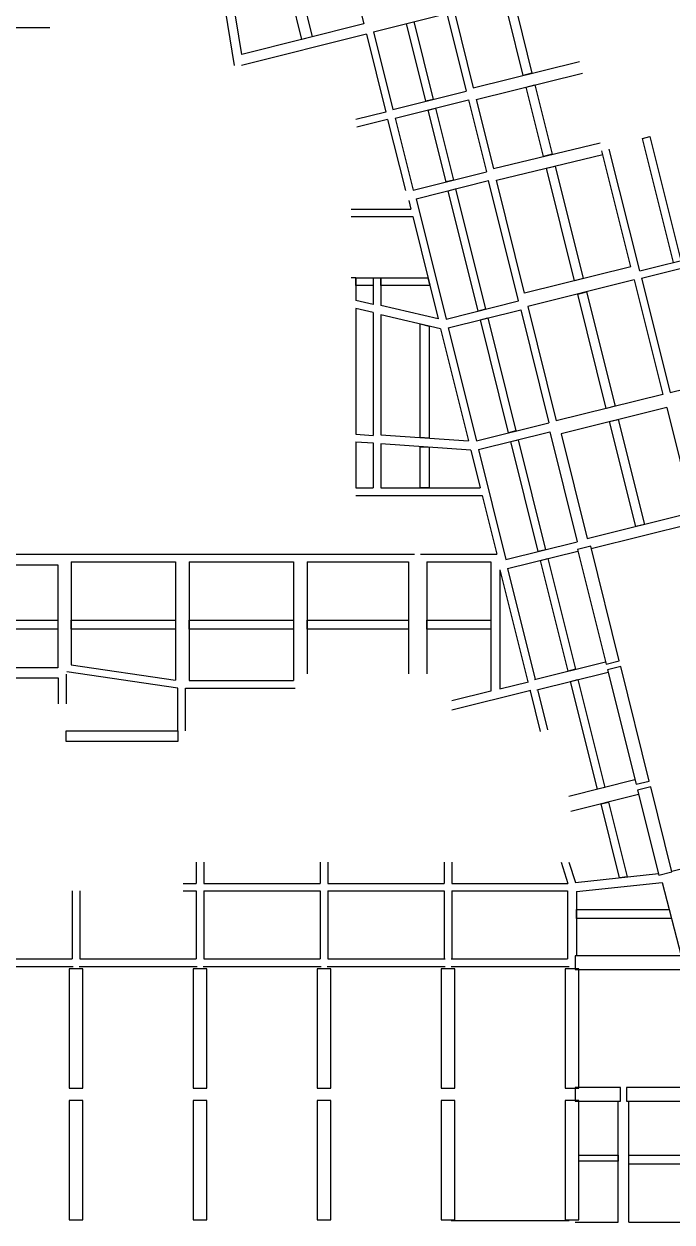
# Model space of a CAD drawing. Header units: metres. Extents: x -681087 to 1033303, y 74272 to 2630761.
# Drawn here: x 214460 to 257317, y 2200854 to 2280097 of the extents above; entities that cross this region are included whole.
import ezdxf

# ---------------------------------------------------------------- set-up
doc = ezdxf.new("R2010")
doc.units = ezdxf.units.M
for name, color, linetype in [('SKELETON_CLEAN', 7, 'Continuous'), ('SKELETON_ISOLATED', 1, 'Continuous'), ('SKELETON_ORIGINAL', 8, 'Continuous')]:
    doc.layers.add(name, color=color, linetype=linetype)

msp = doc.modelspace()

# ---------------------------------------------------------------- linework, layer by layer
at = {"layer": 'SKELETON_CLEAN'}
for p, q in [((235146, 2287275), (236937, 2280095)), ((232843, 2279074), (231053, 2286255)), ((231732, 2286424), (233522, 2279244)), ((228877, 2278086), (227682, 2285410)), ((237579, 2279585), (242431, 2280795)), ((242431, 2280795), (243713, 2275652)), ((242969, 2280703), (244174, 2275870)), ((247474, 2276693), (246477, 2280703)), ((247095, 2280703), (248056, 2276838)), ((213782, 2279874), (216172, 2279874)), ((236937, 2280095), (228877, 2278086)), ((241045, 2274987), (239762, 2280130)), ((240248, 2280251), (241530, 2275108)), ((237106, 2279416), (228837, 2277354)), ((233522, 2279244), (232843, 2279074)), ((237106, 2279416), (238388, 2274273)), ((237579, 2279585), (238861, 2274443)), ((244174, 2275870), (251208, 2277624)), ((244367, 2275094), (251402, 2276848)), ((248056, 2276838), (247474, 2276693)), ((247670, 2275918), (248252, 2276063)), ((248810, 2271332), (247670, 2275918)), ((248252, 2276063), (249392, 2271477)), ((238861, 2274443), (243713, 2275652)), ((241530, 2275108), (241045, 2274987)), ((244367, 2275094), (245504, 2270535)), ((239006, 2273861), (243858, 2275070)), ((241190, 2274405), (241675, 2274526)), ((242375, 2269650), (241190, 2274405)), ((241675, 2274526), (242860, 2269771)), ((243858, 2275070), (245043, 2270316)), ((238388, 2274273), (236402, 2273778)), ((238509, 2273788), (236463, 2273278)), ((238509, 2273788), (239682, 2269082)), ((239006, 2273861), (240192, 2269106)), ((245504, 2270535), (252554, 2272240)), ((255365, 2272528), (255850, 2272649)), ((257409, 2264329), (255365, 2272528)), ((255850, 2272649), (257894, 2264450)), ((245698, 2269758), (252742, 2271462)), ((249392, 2271477), (248810, 2271332)), ((254595, 2264039), (252684, 2271705)), ((255177, 2263773), (253169, 2271826)), ((249007, 2270557), (249589, 2270702)), ((250860, 2263108), (249007, 2270557)), ((249589, 2270702), (251442, 2263253)), ((240192, 2269106), (245043, 2270316)), ((240386, 2268536), (245188, 2269734)), ((242860, 2269771), (242375, 2269650)), ((247172, 2261777), (245188, 2269734)), ((247561, 2262286), (245698, 2269758)), ((242520, 2269068), (243005, 2269189)), ((244504, 2261112), (242520, 2269068)), ((243005, 2269189), (244989, 2261233)), ((239901, 2268415), (240041, 2267854)), ((240386, 2268536), (242370, 2260580)), ((236103, 2267854), (240041, 2267854)), ((236103, 2267354), (240166, 2267354)), ((240166, 2267354), (241851, 2260593)), ((255177, 2263773), (260174, 2265019)), ((254595, 2264039), (247561, 2262286)), ((255298, 2263288), (260295, 2264534)), ((236402, 2263304), (236102, 2263304)), ((236402, 2263304), (237552, 2263304)), ((237552, 2263304), (237552, 2262169)), ((237552, 2263304), (238053, 2263304)), ((238053, 2263304), (241175, 2263304)), ((241175, 2263304), (241300, 2262804)), ((251442, 2263253), (250860, 2263108)), ((255298, 2263288), (257185, 2255720)), ((241300, 2262804), (238053, 2262804)), ((254813, 2263166), (247778, 2261412)), ((254813, 2263166), (256700, 2255599)), ((242370, 2260580), (247172, 2261777)), ((251078, 2262235), (251660, 2262380)), ((252964, 2254667), (251078, 2262235)), ((251660, 2262380), (253547, 2254812)), ((237552, 2261020), (236402, 2261286)), ((236402, 2261286), (236402, 2252963)), ((237552, 2261020), (237552, 2252886)), ((241851, 2260593), (238052, 2261469)), ((238052, 2260854), (238052, 2252920)), ((242014, 2259940), (238052, 2260854)), ((242515, 2259998), (247317, 2261195)), ((244989, 2261233), (244504, 2261112)), ((247317, 2261195), (249180, 2253724)), ((247778, 2261412), (249665, 2253845)), ((240658, 2260253), (241255, 2260115)), ((240658, 2252739), (240658, 2260253)), ((241255, 2260115), (241258, 2252698)), ((244649, 2260530), (245134, 2260651)), ((246512, 2253058), (244649, 2260530)), ((245134, 2260651), (246997, 2253179)), ((242014, 2259940), (243864, 2252517)), ((242515, 2259998), (244377, 2252526)), ((257185, 2255720), (262182, 2256965)), ((256700, 2255599), (249665, 2253845)), ((256966, 2254737), (249980, 2252996)), ((253547, 2254812), (252964, 2254667)), ((256966, 2254737), (258696, 2247800)), ((244377, 2252526), (249180, 2253724)), ((253182, 2253794), (253764, 2253939)), ((254912, 2246856), (253182, 2253794)), ((253764, 2253939), (255494, 2247001)), ((236402, 2252963), (237552, 2252886)), ((238052, 2252920), (243864, 2252517)), ((244523, 2251944), (249228, 2253117)), ((246997, 2253179), (246512, 2253058)), ((249228, 2253117), (251043, 2245840)), ((249980, 2252996), (251710, 2246058)), ((236402, 2252462), (236402, 2249409)), ((236402, 2252462), (237552, 2252385)), ((237552, 2252385), (237552, 2249409)), ((244017, 2251905), (238052, 2252319)), ((238052, 2252319), (238052, 2249409)), ((241258, 2252698), (240658, 2252739)), ((240658, 2252138), (241258, 2252096)), ((240658, 2249409), (240658, 2252138)), ((241258, 2252096), (241258, 2249409)), ((246657, 2252476), (247142, 2252597)), ((248472, 2245199), (246657, 2252476)), ((247142, 2252597), (248957, 2245320)), ((244017, 2251905), (244639, 2249409)), ((244523, 2251944), (246337, 2244667)), ((236402, 2249409), (237552, 2249409)), ((238052, 2249409), (244639, 2249409)), ((241258, 2249409), (240658, 2249409)), ((236402, 2248909), (244764, 2248909)), ((244764, 2248909), (245734, 2245019)), ((251710, 2246058), (258696, 2247800)), ((255494, 2247001), (254912, 2246856)), ((246337, 2244667), (251043, 2245840)), ((207423, 2245019), (216892, 2245019)), ((216892, 2245019), (232893, 2245019)), ((232893, 2245019), (240292, 2245019)), ((240693, 2245019), (245734, 2245019)), ((246434, 2244073), (251092, 2245234)), ((248957, 2245320), (248472, 2245199)), ((251941, 2245549), (251067, 2245331)), ((251067, 2245331), (252954, 2237762)), ((253827, 2237980), (251941, 2245549)), ((207922, 2244319), (216692, 2244319)), ((216692, 2244319), (216692, 2237519)), ((217592, 2244519), (217592, 2237698)), ((217592, 2244519), (224492, 2244519)), ((224492, 2244519), (224492, 2236692)), ((225392, 2244519), (225392, 2236669)), ((225392, 2244519), (232292, 2244519)), ((232292, 2244519), (232292, 2236669)), ((233192, 2244519), (233192, 2237119)), ((233192, 2244519), (239892, 2244519)), ((239892, 2244519), (239892, 2237119)), ((241092, 2244519), (245336, 2244519)), ((241092, 2244519), (241092, 2237119)), ((245336, 2244519), (245336, 2235966)), ((248617, 2244617), (249102, 2244738)), ((250443, 2237291), (248617, 2244617)), ((249102, 2244738), (250928, 2237412)), ((245936, 2244000), (247787, 2236577)), ((245936, 2244000), (245936, 2236116)), ((246434, 2244073), (248260, 2236747)), ((207922, 2240669), (216692, 2240669)), ((216692, 2240669), (216692, 2240069)), ((217592, 2240069), (217592, 2240669)), ((217592, 2240669), (224492, 2240669)), ((224492, 2240669), (224492, 2240069)), ((225392, 2240069), (225392, 2240669)), ((225392, 2240669), (232292, 2240669)), ((232292, 2240669), (232292, 2240069)), ((233192, 2240069), (233192, 2240669)), ((233192, 2240669), (239892, 2240669)), ((239892, 2240669), (239892, 2240069)), ((241092, 2240069), (241092, 2240669)), ((241092, 2240669), (245336, 2240669)), ((245336, 2240669), (245336, 2240069)), ((216692, 2240069), (207922, 2240069)), ((224492, 2240069), (217592, 2240069)), ((232292, 2240069), (225392, 2240069)), ((239892, 2240069), (233192, 2240069)), ((245336, 2240069), (241092, 2240069)), ((252954, 2237762), (253827, 2237980)), ((216692, 2237519), (207922, 2237519)), ((224642, 2236165), (217292, 2237237)), ((217592, 2237698), (224492, 2236692)), ((250928, 2237412), (250443, 2237291)), ((253925, 2237592), (253051, 2237375)), ((253051, 2237375), (254937, 2229806)), ((255811, 2230024), (253925, 2237592)), ((216743, 2236819), (207822, 2236819)), ((216743, 2235119), (216743, 2236819)), ((225392, 2236669), (232292, 2236669)), ((245936, 2236116), (247835, 2236589)), ((250613, 2236612), (251098, 2236733)), ((252391, 2229480), (250613, 2236612)), ((251098, 2236733), (252876, 2229601)), ((224642, 2233349), (224642, 2236165)), ((225142, 2233349), (225142, 2236169)), ((225142, 2236169), (232392, 2236169)), ((245336, 2235966), (242753, 2235322)), ((217243, 2232649), (217243, 2233349)), ((217243, 2233349), (224642, 2233349)), ((224642, 2233349), (224642, 2232649)), ((224642, 2232649), (217243, 2232649)), ((254937, 2229806), (255811, 2230024)), ((252876, 2229601), (252391, 2229480)), ((255908, 2229636), (255035, 2229418)), ((255035, 2229418), (256437, 2223790)), ((257311, 2224008), (255908, 2229636)), ((252633, 2228510), (253118, 2228631)), ((253851, 2223622), (252633, 2228510)), ((253118, 2228631), (254353, 2223676)), ((225854, 2224654), (225854, 2223254)), ((226354, 2224654), (226354, 2223254)), ((234054, 2224654), (234054, 2223254)), ((234554, 2224654), (234554, 2223254)), ((242254, 2224654), (242254, 2223254)), ((242754, 2224654), (242754, 2223254)), ((249977, 2224654), (250427, 2223254)), ((250503, 2224654), (250934, 2223309)), ((250934, 2223309), (256411, 2223897)), ((254353, 2223676), (253851, 2223622)), ((256437, 2223790), (257311, 2224008)), ((224992, 2223254), (225854, 2223254)), ((226354, 2223254), (234054, 2223254)), ((234554, 2223254), (242254, 2223254)), ((242754, 2223254), (250427, 2223254)), ((251004, 2222713), (256659, 2223320)), ((256659, 2223320), (257929, 2218454)), ((217654, 2222754), (217654, 2218254)), ((218154, 2222754), (218154, 2218254)), ((224992, 2222754), (225854, 2222754)), ((225854, 2222754), (225854, 2218254)), ((226354, 2222754), (226354, 2218254)), ((226354, 2222754), (234054, 2222754)), ((234054, 2222754), (234054, 2218254)), ((234554, 2222754), (242254, 2222754)), ((234554, 2222754), (234554, 2218254)), ((242254, 2222754), (242254, 2218254)), ((242754, 2222754), (250404, 2222754)), ((242754, 2222754), (242754, 2218254)), ((250404, 2222754), (250404, 2218254)), ((251004, 2222713), (251004, 2218454)), ((251004, 2220927), (251004, 2221527)), ((251004, 2221527), (257127, 2221527)), ((257127, 2221527), (257283, 2220927)), ((257283, 2220927), (251004, 2220927)), ((209954, 2218254), (217654, 2218254)), ((218154, 2218254), (225854, 2218254)), ((226354, 2218254), (234054, 2218254)), ((234554, 2218254), (242304, 2218254)), ((242704, 2218254), (250404, 2218254)), ((250904, 2218454), (250904, 2217554)), ((258104, 2218454), (250904, 2218454)), ((218354, 2217604), (217454, 2217604)), ((217454, 2217604), (217454, 2209704)), ((218354, 2209704), (218354, 2217604)), ((226554, 2217604), (225654, 2217604)), ((225654, 2217604), (225654, 2209704)), ((226554, 2209704), (226554, 2217604)), ((234754, 2217604), (233854, 2217604)), ((233854, 2217604), (233854, 2209704)), ((234754, 2209704), (234754, 2217604)), ((242954, 2217604), (242054, 2217604)), ((242054, 2217604), (242054, 2209704)), ((242954, 2209704), (242954, 2217604)), ((251154, 2217604), (250254, 2217604)), ((250254, 2217604), (250254, 2209704)), ((250904, 2217554), (258104, 2217554)), ((251154, 2209704), (251154, 2217604)), ((217454, 2209704), (218354, 2209704)), ((225654, 2209704), (226554, 2209704)), ((233854, 2209704), (234754, 2209704)), ((242054, 2209704), (242954, 2209704)), ((250254, 2209704), (251154, 2209704)), ((253904, 2209755), (250904, 2209754)), ((250904, 2209754), (250904, 2208854)), ((253904, 2208855), (253904, 2209755)), ((254304, 2209754), (254304, 2208854)), ((260304, 2209754), (254304, 2209754)), ((218354, 2208904), (217454, 2208904)), ((217454, 2208904), (217454, 2201004)), ((218354, 2201004), (218354, 2208904)), ((226554, 2208904), (225654, 2208904)), ((225654, 2208904), (225654, 2201004)), ((226554, 2201004), (226554, 2208904)), ((234754, 2208904), (233854, 2208904)), ((233854, 2208904), (233854, 2201004)), ((234754, 2201004), (234754, 2208904)), ((242954, 2208904), (242054, 2208904)), ((242054, 2208904), (242054, 2201004)), ((242954, 2201004), (242954, 2208904)), ((251154, 2208904), (250254, 2208904)), ((250254, 2208904), (250254, 2201004)), ((250904, 2208854), (253904, 2208855)), ((251154, 2201004), (251154, 2208904)), ((253754, 2200854), (253754, 2208855)), ((254304, 2208854), (260304, 2208854)), ((254454, 2200854), (254454, 2208854)), ((251154, 2204879), (251154, 2205279)), ((251154, 2205279), (253754, 2205279)), ((253754, 2204879), (251154, 2204879)), ((253754, 2205279), (253754, 2204879)), ((254454, 2204679), (254454, 2205279)), ((254454, 2205279), (260714, 2205279)), ((260851, 2204679), (254454, 2204679)), ((217454, 2201004), (218354, 2201004)), ((225654, 2201004), (226554, 2201004)), ((233854, 2201004), (234754, 2201004)), ((242054, 2201004), (242954, 2201004)), ((250254, 2201004), (251154, 2201004)), ((250904, 2200854), (253754, 2200854)), ((254454, 2200854), (261722, 2200854))]:
    msp.add_line(p, q, dxfattribs=at)
at = {"layer": 'SKELETON_ISOLATED'}
for p, q in [((228390, 2277346), (227081, 2285372)), ((236402, 2263054), (236402, 2262552)), ((237552, 2262804), (236402, 2262804)), ((238052, 2263054), (238052, 2262387)), ((237552, 2261534), (236402, 2261799)), ((251977, 2245403), (258720, 2247084)), ((217292, 2245019), (224692, 2245019)), ((225092, 2245019), (232492, 2245019)), ((248212, 2236735), (252917, 2237908)), ((217243, 2237089), (217243, 2235119)), ((248381, 2236056), (253088, 2237229)), ((247981, 2236007), (242753, 2234704)), ((247932, 2235995), (248607, 2233289)), ((248430, 2236068), (249092, 2233410)), ((254865, 2230097), (250502, 2229009)), ((255108, 2229127), (250623, 2228009)), ((257299, 2224056), (264139, 2225762)), ((209904, 2217754), (217704, 2217754)), ((218104, 2217754), (225904, 2217754)), ((226304, 2217754), (234104, 2217754)), ((234504, 2217754), (242304, 2217754)), ((242704, 2217754), (250504, 2217754)), ((242704, 2200954), (250504, 2200954))]:
    msp.add_line(p, q, dxfattribs=at)
at = {"layer": 'SKELETON_ORIGINAL'}
for p, q in [((235146, 2287275), (236937, 2280095)), ((232843, 2279074), (231053, 2286255)), ((231732, 2286424), (233522, 2279244)), ((228877, 2278086), (227682, 2285410)), ((228390, 2277346), (227081, 2285372)), ((237579, 2279585), (242431, 2280795)), ((242431, 2280795), (243713, 2275652)), ((242969, 2280703), (244174, 2275870)), ((247474, 2276693), (246477, 2280703)), ((247095, 2280703), (248056, 2276838)), ((213782, 2279874), (216172, 2279874)), ((236937, 2280095), (228877, 2278086)), ((241045, 2274987), (239762, 2280130)), ((240248, 2280251), (241530, 2275108)), ((237106, 2279416), (228837, 2277354)), ((233522, 2279244), (232843, 2279074)), ((237106, 2279416), (238388, 2274273)), ((237579, 2279585), (238861, 2274443)), ((244174, 2275870), (251208, 2277624)), ((244367, 2275094), (251402, 2276848)), ((248056, 2276838), (247474, 2276693)), ((247670, 2275918), (248252, 2276063)), ((248810, 2271332), (247670, 2275918)), ((248252, 2276063), (249392, 2271477)), ((238861, 2274443), (243713, 2275652)), ((241530, 2275108), (241045, 2274987)), ((244367, 2275094), (245504, 2270535)), ((239006, 2273861), (243858, 2275070)), ((241190, 2274405), (241675, 2274526)), ((242375, 2269650), (241190, 2274405)), ((241675, 2274526), (242860, 2269771)), ((243858, 2275070), (245043, 2270316)), ((238388, 2274273), (236402, 2273778)), ((238509, 2273788), (236463, 2273278)), ((238509, 2273788), (239682, 2269082)), ((239006, 2273861), (240192, 2269106)), ((245504, 2270535), (252554, 2272240)), ((255365, 2272528), (255850, 2272649)), ((257409, 2264329), (255365, 2272528)), ((255850, 2272649), (257894, 2264450)), ((245698, 2269758), (252742, 2271462)), ((249392, 2271477), (248810, 2271332)), ((254595, 2264039), (252684, 2271705)), ((255177, 2263773), (253169, 2271826)), ((249007, 2270557), (249589, 2270702)), ((250860, 2263108), (249007, 2270557)), ((249589, 2270702), (251442, 2263253)), ((240192, 2269106), (245043, 2270316)), ((240386, 2268536), (245188, 2269734)), ((242860, 2269771), (242375, 2269650)), ((247172, 2261777), (245188, 2269734)), ((247561, 2262286), (245698, 2269758)), ((242520, 2269068), (243005, 2269189)), ((244504, 2261112), (242520, 2269068)), ((243005, 2269189), (244989, 2261233)), ((239901, 2268415), (240041, 2267854)), ((240386, 2268536), (242370, 2260580)), ((236103, 2267854), (240041, 2267854)), ((236103, 2267354), (240166, 2267354)), ((240166, 2267354), (241851, 2260593)), ((255177, 2263773), (260174, 2265019)), ((254595, 2264039), (247561, 2262286)), ((255298, 2263288), (260295, 2264534)), ((236402, 2263304), (236102, 2263304)), ((236402, 2263304), (236402, 2261799)), ((236402, 2262804), (236402, 2263304)), ((236402, 2263304), (237552, 2263304)), ((237552, 2263304), (237552, 2261534)), ((237552, 2263304), (238053, 2263304)), ((237552, 2263304), (237552, 2262804)), ((238052, 2263304), (238052, 2261469)), ((238053, 2262804), (238053, 2263304)), ((238053, 2263304), (241175, 2263304)), ((241175, 2263304), (241300, 2262804)), ((251442, 2263253), (250860, 2263108)), ((255298, 2263288), (257185, 2255720)), ((237552, 2262804), (236402, 2262804)), ((241300, 2262804), (238053, 2262804)), ((254813, 2263166), (247778, 2261412)), ((254813, 2263166), (256700, 2255599)), ((237552, 2261534), (236402, 2261799)), ((242370, 2260580), (247172, 2261777)), ((251078, 2262235), (251660, 2262380)), ((252964, 2254667), (251078, 2262235)), ((251660, 2262380), (253547, 2254812)), ((237552, 2261020), (236402, 2261286)), ((236402, 2261286), (236402, 2252963)), ((237552, 2261020), (237552, 2252886)), ((241851, 2260593), (238052, 2261469)), ((238052, 2260854), (238052, 2252920)), ((242014, 2259940), (238052, 2260854)), ((242515, 2259998), (247317, 2261195)), ((244989, 2261233), (244504, 2261112)), ((247317, 2261195), (249180, 2253724)), ((247778, 2261412), (249665, 2253845)), ((240658, 2260253), (241255, 2260115)), ((240658, 2252739), (240658, 2260253)), ((241255, 2260115), (241258, 2252698)), ((244649, 2260530), (245134, 2260651)), ((246512, 2253058), (244649, 2260530)), ((245134, 2260651), (246997, 2253179)), ((242014, 2259940), (243864, 2252517)), ((242515, 2259998), (244377, 2252526)), ((257185, 2255720), (262182, 2256965)), ((256700, 2255599), (249665, 2253845)), ((256966, 2254737), (249980, 2252996)), ((253547, 2254812), (252964, 2254667)), ((256966, 2254737), (258696, 2247800)), ((244377, 2252526), (249180, 2253724)), ((253182, 2253794), (253764, 2253939)), ((254912, 2246856), (253182, 2253794)), ((253764, 2253939), (255494, 2247001)), ((236402, 2252963), (237552, 2252886)), ((238052, 2252920), (243864, 2252517)), ((244523, 2251944), (249228, 2253117)), ((246997, 2253179), (246512, 2253058)), ((249228, 2253117), (251043, 2245840)), ((249980, 2252996), (251710, 2246058)), ((236402, 2252462), (236402, 2249409)), ((236402, 2252462), (237552, 2252385)), ((237552, 2252385), (237552, 2249409)), ((244017, 2251905), (238052, 2252319)), ((238052, 2252319), (238052, 2249409)), ((241258, 2252698), (240658, 2252739)), ((240658, 2252138), (241258, 2252096)), ((240658, 2249409), (240658, 2252138)), ((241258, 2252096), (241258, 2249409)), ((246657, 2252476), (247142, 2252597)), ((248472, 2245199), (246657, 2252476)), ((247142, 2252597), (248957, 2245320)), ((244017, 2251905), (244639, 2249409)), ((244523, 2251944), (246337, 2244667)), ((236402, 2249409), (237552, 2249409)), ((238052, 2249409), (244639, 2249409)), ((241258, 2249409), (240658, 2249409)), ((236402, 2248909), (244764, 2248909)), ((244764, 2248909), (245734, 2245019)), ((251710, 2246058), (258696, 2247800)), ((251977, 2245403), (258720, 2247084)), ((255494, 2247001), (254912, 2246856)), ((246337, 2244667), (251043, 2245840)), ((207423, 2245019), (216892, 2245019)), ((216892, 2245019), (232893, 2245019)), ((217292, 2245019), (224692, 2245019)), ((225092, 2245019), (232492, 2245019)), ((232893, 2245019), (240292, 2245019)), ((240693, 2245019), (245734, 2245019)), ((246434, 2244073), (251092, 2245234)), ((248957, 2245320), (248472, 2245199)), ((251941, 2245549), (251067, 2245331)), ((251067, 2245331), (252954, 2237762)), ((253827, 2237980), (251941, 2245549)), ((207922, 2244319), (216692, 2244319)), ((216692, 2244319), (216692, 2237519)), ((217592, 2244519), (217592, 2237698)), ((217592, 2244519), (224492, 2244519)), ((217592, 2244519), (224492, 2244519)), ((224492, 2244519), (224492, 2236692)), ((225392, 2244519), (225392, 2236669)), ((225392, 2244519), (232292, 2244519)), ((225392, 2244519), (232292, 2244519)), ((232292, 2244519), (232292, 2236669)), ((233192, 2244519), (233192, 2237119)), ((233192, 2244519), (239892, 2244519)), ((239892, 2244519), (239892, 2237119)), ((241092, 2244519), (245336, 2244519)), ((241092, 2244519), (241092, 2237119)), ((245336, 2244519), (245336, 2235966)), ((248617, 2244617), (249102, 2244738)), ((250443, 2237291), (248617, 2244617)), ((249102, 2244738), (250928, 2237412)), ((245936, 2244000), (247787, 2236577)), ((245936, 2244000), (245936, 2236116)), ((246434, 2244073), (248260, 2236747)), ((207922, 2240669), (216692, 2240669)), ((216692, 2240669), (216692, 2240069)), ((217592, 2240069), (217592, 2240669)), ((217592, 2240669), (224492, 2240669)), ((224492, 2240669), (224492, 2240069)), ((225392, 2240069), (225392, 2240669)), ((225392, 2240669), (232292, 2240669)), ((232292, 2240669), (232292, 2240069)), ((233192, 2240069), (233192, 2240669)), ((233192, 2240669), (239892, 2240669)), ((239892, 2240669), (239892, 2240069)), ((241092, 2240069), (241092, 2240669)), ((241092, 2240669), (245336, 2240669)), ((245336, 2240669), (245336, 2240069)), ((216692, 2240069), (207922, 2240069)), ((224492, 2240069), (217592, 2240069)), ((232292, 2240069), (225392, 2240069)), ((239892, 2240069), (233192, 2240069)), ((245336, 2240069), (241092, 2240069)), ((248212, 2236735), (252917, 2237908)), ((252954, 2237762), (253827, 2237980)), ((216692, 2237519), (207922, 2237519)), ((217243, 2237089), (217243, 2235119)), ((224642, 2236165), (217292, 2237237)), ((217592, 2237698), (224492, 2236692)), ((248381, 2236056), (253088, 2237229)), ((250928, 2237412), (250443, 2237291)), ((253925, 2237592), (253051, 2237375)), ((253051, 2237375), (254937, 2229806)), ((255811, 2230024), (253925, 2237592)), ((216743, 2236819), (207822, 2236819)), ((216743, 2235119), (216743, 2236819)), ((225392, 2236669), (232292, 2236669)), ((245936, 2236116), (247835, 2236589)), ((250613, 2236612), (251098, 2236733)), ((252391, 2229480), (250613, 2236612)), ((251098, 2236733), (252876, 2229601)), ((224642, 2233349), (224642, 2236165)), ((225142, 2233349), (225142, 2236169)), ((225142, 2236169), (232392, 2236169)), ((247981, 2236007), (242753, 2234704)), ((245336, 2235966), (242753, 2235322)), ((247932, 2235995), (248607, 2233289)), ((248430, 2236068), (249092, 2233410)), ((217243, 2232649), (217243, 2233349)), ((217243, 2233349), (224642, 2233349)), ((224642, 2233349), (224642, 2232649)), ((224642, 2232649), (217243, 2232649)), ((254865, 2230097), (250502, 2229009)), ((254937, 2229806), (255811, 2230024)), ((255108, 2229127), (250623, 2228009)), ((252876, 2229601), (252391, 2229480)), ((255908, 2229636), (255035, 2229418)), ((255035, 2229418), (256437, 2223790)), ((257311, 2224008), (255908, 2229636)), ((252633, 2228510), (253118, 2228631)), ((253851, 2223622), (252633, 2228510)), ((253118, 2228631), (254353, 2223676)), ((257299, 2224056), (264139, 2225762)), ((225854, 2224654), (225854, 2223254)), ((226354, 2224654), (226354, 2223254)), ((234054, 2224654), (234054, 2223254)), ((234554, 2224654), (234554, 2223254)), ((242254, 2224654), (242254, 2223254)), ((242754, 2224654), (242754, 2223254)), ((249977, 2224654), (250427, 2223254)), ((250503, 2224654), (250934, 2223309)), ((250934, 2223309), (256411, 2223897)), ((254353, 2223676), (253851, 2223622)), ((256437, 2223790), (257311, 2224008)), ((224992, 2223254), (225854, 2223254)), ((226354, 2223254), (234054, 2223254)), ((234554, 2223254), (242254, 2223254)), ((242754, 2223254), (250427, 2223254)), ((251004, 2222713), (256659, 2223320)), ((256659, 2223320), (257929, 2218454)), ((217654, 2222754), (217654, 2218254)), ((218154, 2222754), (218154, 2218254)), ((224992, 2222754), (225854, 2222754)), ((225854, 2222754), (225854, 2218254)), ((226354, 2222754), (226354, 2218254)), ((226354, 2222754), (234054, 2222754)), ((234054, 2222754), (234054, 2218254)), ((234554, 2222754), (242254, 2222754)), ((234554, 2222754), (234554, 2218254)), ((242254, 2222754), (242254, 2218254)), ((242754, 2222754), (250404, 2222754)), ((242754, 2222754), (242754, 2218254)), ((250404, 2222754), (250404, 2218254)), ((251004, 2222713), (251004, 2218454)), ((251004, 2220927), (251004, 2221527)), ((251004, 2221527), (257127, 2221527)), ((257127, 2221527), (257283, 2220927)), ((257283, 2220927), (251004, 2220927)), ((209954, 2218254), (217654, 2218254)), ((218154, 2218254), (225854, 2218254)), ((226354, 2218254), (234054, 2218254)), ((234554, 2218254), (242304, 2218254)), ((242704, 2218254), (250404, 2218254)), ((250904, 2218454), (250904, 2217554)), ((258104, 2218454), (250904, 2218454)), ((209904, 2217754), (217704, 2217754)), ((218354, 2217604), (217454, 2217604)), ((217454, 2217604), (217454, 2209704)), ((218104, 2217754), (225904, 2217754)), ((218354, 2209704), (218354, 2217604)), ((226554, 2217604), (225654, 2217604)), ((225654, 2217604), (225654, 2209704)), ((226304, 2217754), (234104, 2217754)), ((226554, 2209704), (226554, 2217604)), ((234754, 2217604), (233854, 2217604)), ((233854, 2217604), (233854, 2209704)), ((234504, 2217754), (242304, 2217754)), ((234754, 2209704), (234754, 2217604)), ((242954, 2217604), (242054, 2217604)), ((242054, 2217604), (242054, 2209704)), ((242704, 2217754), (250504, 2217754)), ((242954, 2209704), (242954, 2217604)), ((251154, 2217604), (250254, 2217604)), ((250254, 2217604), (250254, 2209704)), ((250904, 2217554), (258104, 2217554)), ((251154, 2209704), (251154, 2217604)), ((217454, 2209704), (218354, 2209704)), ((225654, 2209704), (226554, 2209704)), ((233854, 2209704), (234754, 2209704)), ((242054, 2209704), (242954, 2209704)), ((250254, 2209704), (251154, 2209704)), ((253904, 2209755), (250904, 2209754)), ((250904, 2209754), (250904, 2208854)), ((253904, 2208855), (253904, 2209755)), ((254304, 2209754), (254304, 2208854)), ((260304, 2209754), (254304, 2209754)), ((218354, 2208904), (217454, 2208904)), ((217454, 2208904), (217454, 2201004)), ((218354, 2201004), (218354, 2208904)), ((226554, 2208904), (225654, 2208904)), ((225654, 2208904), (225654, 2201004)), ((226554, 2201004), (226554, 2208904)), ((234754, 2208904), (233854, 2208904)), ((233854, 2208904), (233854, 2201004)), ((234754, 2201004), (234754, 2208904)), ((242954, 2208904), (242054, 2208904)), ((242054, 2208904), (242054, 2201004)), ((242954, 2201004), (242954, 2208904)), ((251154, 2208904), (250254, 2208904)), ((250254, 2208904), (250254, 2201004)), ((250904, 2208854), (253904, 2208855)), ((251154, 2201004), (251154, 2208904)), ((253754, 2200854), (253754, 2208855)), ((254304, 2208854), (260304, 2208854)), ((254454, 2200854), (254454, 2208854)), ((251154, 2204879), (251154, 2205279)), ((251154, 2205279), (253754, 2205279)), ((253754, 2204879), (251154, 2204879)), ((253754, 2205279), (253754, 2204879)), ((254454, 2204679), (254454, 2205279)), ((254454, 2205279), (260714, 2205279)), ((260851, 2204679), (254454, 2204679)), ((217454, 2201004), (218354, 2201004)), ((225654, 2201004), (226554, 2201004)), ((233854, 2201004), (234754, 2201004)), ((242054, 2201004), (242954, 2201004)), ((242704, 2200954), (250504, 2200954)), ((250254, 2201004), (251154, 2201004)), ((250904, 2200854), (253754, 2200854)), ((254454, 2200854), (261722, 2200854))]:
    msp.add_line(p, q, dxfattribs=at)

doc.saveas('drawing.dxf')
